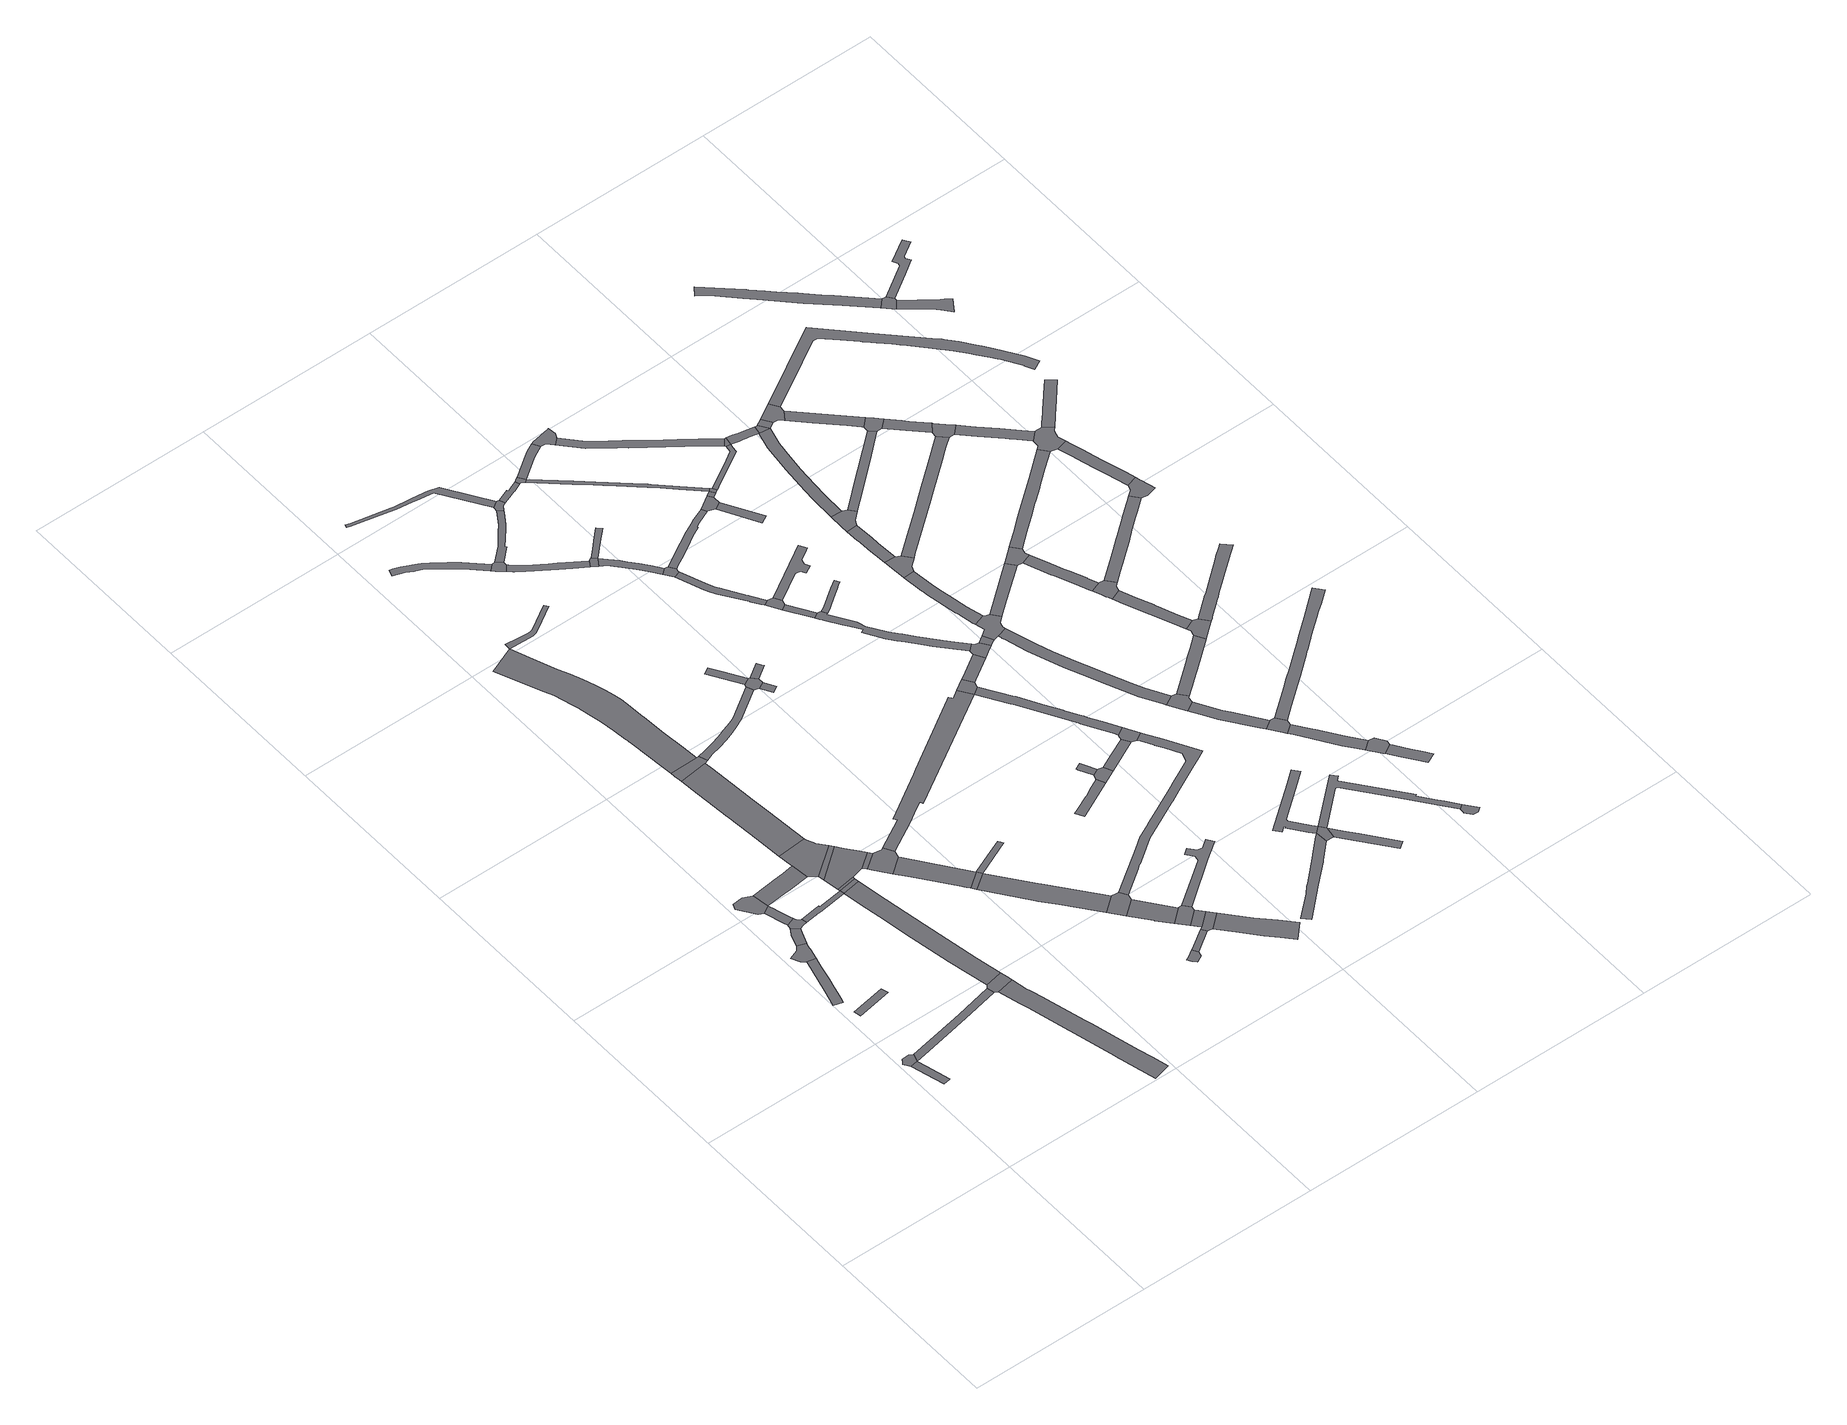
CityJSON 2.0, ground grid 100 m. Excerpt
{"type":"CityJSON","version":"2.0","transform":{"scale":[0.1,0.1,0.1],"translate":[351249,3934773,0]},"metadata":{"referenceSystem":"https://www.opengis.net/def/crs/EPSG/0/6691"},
"CityObjects":{
"road1":{"type":"Road","attributes":{"RoadStructureAttribute.sectionType":"1"},"geometry":[{"type":"MultiSurface","lod":"1","boundaries":[[[0,1,2,3,4,5,6]]]}]},
"road2":{"type":"Road","geometry":[{"type":"MultiSurface","lod":"1","boundaries":[[[7,8,9,6,5,10,11]]]}]},
"road3":{"type":"Road","attributes":{"RoadStructureAttribute.sectionType":"1"},"geometry":[{"type":"MultiSurface","lod":"1","boundaries":[[[12,13,14,15,16,17,18,19,20,21,22,23,24]]]}]},
"road4":{"type":"Road","attributes":{"RoadStructureAttribute.sectionType":"1"},"geometry":[{"type":"MultiSurface","lod":"1","boundaries":[[[25,26,27,28]]]}]},
"road5":{"type":"Road","geometry":[{"type":"MultiSurface","lod":"1","boundaries":[[[29,30,31,32,33,24,23,34,35,36,37]]]}]},
"road6":{"type":"Road","attributes":{"RoadStructureAttribute.sectionType":"1"},"geometry":[{"type":"MultiSurface","lod":"1","boundaries":[[[38,39,40,10,5,41,42,43,44]]]}]},
"road7":{"type":"Road","attributes":{"RoadStructureAttribute.sectionType":"1"},"geometry":[{"type":"MultiSurface","lod":"1","boundaries":[[[45,46,47,48,49,50,51,29,37]]]}]},
"road8":{"type":"Road","geometry":[{"type":"MultiSurface","lod":"1","boundaries":[[[52,53,54,55,56,57,58]]]}]},
"road9":{"type":"Road","attributes":{"RoadStructureAttribute.sectionType":"1"},"geometry":[{"type":"MultiSurface","lod":"1","boundaries":[[[59,60,61,62,63,64,65,66,52,58]]]}]},
"road10":{"type":"Road","geometry":[{"type":"MultiSurface","lod":"1","boundaries":[[[67,68,63,62,48,47,69,70,71]]]}]},
"road11":{"type":"Road","attributes":{"RoadStructureAttribute.sectionType":"1"},"geometry":[{"type":"MultiSurface","lod":"1","boundaries":[[[72,73,74,53,52,75,76,77,78]]]}]},
"road12":{"type":"Road","attributes":{"RoadStructureAttribute.sectionType":"1"},"geometry":[{"type":"MultiSurface","lod":"1","boundaries":[[[79,80,81,67,71,82,83,84,85,86,87,88,89]]]}]},
"road13":{"type":"Road","attributes":{"function":"3","RoadStructureAttribute.sectionType":"1"},"geometry":[{"type":"MultiSurface","lod":"1","boundaries":[[[90,91,92,93,94,95,96,97,98,99,100,101,102,103,104,105,106,107]]]}]},
"road14":{"type":"Road","geometry":[{"type":"MultiSurface","lod":"1","boundaries":[[[101,100,108,109,110,38,44]]]}]},
"road15":{"type":"Road","attributes":{"function":"3","RoadStructureAttribute.sectionType":"1"},"geometry":[{"type":"MultiSurface","lod":"1","boundaries":[[[111,112,113,114,110,109,115,116,117,118,88]]]}]},
"road16":{"type":"Road","geometry":[{"type":"MultiSurface","lod":"1","boundaries":[[[119,89,88,118]]]}]},
"road17":{"type":"Road","attributes":{"function":"3","RoadStructureAttribute.sectionType":"1"},"geometry":[{"type":"MultiSurface","lod":"1","boundaries":[[[120,121,89,119,122,123]]]}]},
"road18":{"type":"Road","geometry":[{"type":"MultiSurface","lod":"1","boundaries":[[[124,125,126,127,128,129,78,77,130,131,132,133]]]}]},
"road19":{"type":"Road","attributes":{"function":"3","RoadStructureAttribute.sectionType":"1"},"geometry":[{"type":"MultiSurface","lod":"1","boundaries":[[[134,133,132,135,136]]]}]},
"road20":{"type":"Road","attributes":{"function":"3","RoadStructureAttribute.sectionType":"1"},"geometry":[{"type":"MultiSurface","lod":"1","boundaries":[[[137,138,139,140,134,136,141,120,123]]]}]},
"road21":{"type":"Road","attributes":{"function":"3","RoadStructureAttribute.sectionType":"1"},"geometry":[{"type":"MultiSurface","lod":"1","boundaries":[[[142,143,144,145,146,147,128,127,148,149,150,151,152,153]]]}]},
"road22":{"type":"Road","attributes":{"function":"3","RoadStructureAttribute.sectionType":"1"},"geometry":[{"type":"MultiSurface","lod":"1","boundaries":[[[154,138,137,155]]]}]},
"road23":{"type":"Road","geometry":[{"type":"MultiSurface","lod":"1","boundaries":[[[156,157,158,159,160,161,162,142,153]]]}]},
"road24":{"type":"Road","geometry":[{"type":"MultiSurface","lod":"1","boundaries":[[[163,164,165,166,167,168,154,155]]]}]},
"road25":{"type":"Road","attributes":{"function":"3","RoadStructureAttribute.sectionType":"1"},"geometry":[{"type":"MultiSurface","lod":"1","boundaries":[[[158,169,170,171,172,173,174,175,176,177,178,179,180,181,182,183,184,185,186,187,188,189,190,191,192,193,194,184,195,196,197,198,199,200,201,202,203,204,205,206,207,208,209,159]]]}]},
"road26":{"type":"Road","attributes":{"function":"3","RoadStructureAttribute.sectionType":"1"},"geometry":[{"type":"MultiSurface","lod":"1","boundaries":[[[164,210,211,212,213,214,215,216,165]]]}]},
"road27":{"type":"Road","geometry":[{"type":"MultiSurface","lod":"1","boundaries":[[[217,218,214,213]]]}]},
"road28":{"type":"Road","attributes":{"function":"3","RoadStructureAttribute.sectionType":"1"},"geometry":[{"type":"MultiSurface","lod":"1","boundaries":[[[219,220,221,222,223,224,225,226,227,218,217]]]}]},
"road29":{"type":"Road","attributes":{"RoadStructureAttribute.sectionType":"1"},"geometry":[{"type":"MultiSurface","lod":"1","boundaries":[[[228,229,230,231,214,218]]]}]},
"road30":{"type":"Road","attributes":{"RoadStructureAttribute.sectionType":"1"},"geometry":[{"type":"MultiSurface","lod":"1","boundaries":[[[232,233,234,235,236,237,238,157,156,239,240,241,242,243,244,245]]]}]},
"road31":{"type":"Road","geometry":[{"type":"MultiSurface","lod":"1","boundaries":[[[246,247,248,249,250,251,252,253]]]}]},
"road32":{"type":"Road","attributes":{"RoadStructureAttribute.sectionType":"1"},"geometry":[{"type":"MultiSurface","lod":"1","boundaries":[[[254,255,256,257,258,259,260,261,262,263,264,265,266,267,268,269,270,271,272,273,274,275,276]]]}]},
"road33":{"type":"Road","geometry":[{"type":"MultiSurface","lod":"1","boundaries":[[[277,278,279,280,281,224,223]]]}]},
"road34":{"type":"Road","attributes":{"RoadStructureAttribute.sectionType":"1"},"geometry":[{"type":"MultiSurface","lod":"1","boundaries":[[[282,247,246,283,284]]]}]},
"road35":{"type":"Road","attributes":{"function":"3","RoadStructureAttribute.sectionType":"1"},"geometry":[{"type":"MultiSurface","lod":"1","boundaries":[[[285,278,277,286,287,288]]]}]},
"road36":{"type":"Road","geometry":[{"type":"MultiSurface","lod":"1","boundaries":[[[285,288,289,290,291,292]]]}]},
"road37":{"type":"Road","geometry":[{"type":"MultiSurface","lod":"1","boundaries":[[[293,294,295,266,265,296,297,298,299,300]]]}]},
"road38":{"type":"Road","attributes":{"function":"3","RoadStructureAttribute.sectionType":"1"},"geometry":[{"type":"MultiSurface","lod":"1","boundaries":[[[290,289,301,302]]]}]},
"road39":{"type":"Road","geometry":[{"type":"MultiSurface","lod":"1","boundaries":[[[283,303,304,305,302,301,306,284]]]}]},
"road40":{"type":"Road","attributes":{"RoadStructureAttribute.sectionType":"1"},"geometry":[{"type":"MultiSurface","lod":"1","boundaries":[[[307,308,309,310,311,312]]]}]},
"road41":{"type":"Road","geometry":[{"type":"MultiSurface","lod":"1","boundaries":[[[311,232,245,313,314,315,316,312]]]}]},
"road42":{"type":"Road","attributes":{"RoadStructureAttribute.sectionType":"1"},"geometry":[{"type":"MultiSurface","lod":"1","boundaries":[[[317,318,319,320,321,322,323,324,325,326,327,328,167,166,329,330,331,332,333,334]]]}]},
"road43":{"type":"Road","attributes":{"RoadStructureAttribute.sectionType":"1"},"geometry":[{"type":"MultiSurface","lod":"1","boundaries":[[[335,336,337,338,339,340,341,342,343,344,345,346,347,348,349,350,351,352,353,354,355,356]]]}]},
"road44":{"type":"Road","attributes":{"RoadStructureAttribute.sectionType":"1"},"geometry":[{"type":"MultiSurface","lod":"1","boundaries":[[[357,358,314,313]]]}]},
"road45":{"type":"Road","attributes":{"function":"3","RoadStructureAttribute.sectionType":"1"},"geometry":[{"type":"MultiSurface","lod":"1","boundaries":[[[359,360,361,304,303,362,363,364,365,366]]]}]},
"road46":{"type":"Road","attributes":{"RoadStructureAttribute.sectionType":"1"},"geometry":[{"type":"MultiSurface","lod":"1","boundaries":[[[367,368,369,370,371,372,373,374,375,376,377,378,379,380,381,382,293,300]]]}]},
"road47":{"type":"Road","attributes":{"RoadStructureAttribute.sectionType":"1"},"geometry":[{"type":"MultiSurface","lod":"1","boundaries":[[[315,383,384,385,316]]]}]},
"road48":{"type":"Road","attributes":{"RoadStructureAttribute.sectionType":"1"},"geometry":[{"type":"MultiSurface","lod":"1","boundaries":[[[386,387,388,389,295,294,390,391,392,393,394,395,396,397,398,399,400]]]}]},
"road49":{"type":"Road","geometry":[{"type":"MultiSurface","lod":"1","boundaries":[[[291,401,402,403,404,405,406,407,408,409,410,411,412,413,292]]]}]},
"road50":{"type":"Road","geometry":[{"type":"MultiSurface","lod":"1","boundaries":[[[414,415,376,375,416,417]]]}]},
"road51":{"type":"Road","geometry":[{"type":"MultiSurface","lod":"1","boundaries":[[[399,418,419,420,356,355,421,400]]]}]},
"road52":{"type":"Road","attributes":{"RoadStructureAttribute.sectionType":"1"},"geometry":[{"type":"MultiSurface","lod":"1","boundaries":[[[422,423,424,425,426,427,428,429,430,431]]]}]},
"road53":{"type":"Road","attributes":{"RoadStructureAttribute.sectionType":"1"},"geometry":[{"type":"MultiSurface","lod":"1","boundaries":[[[416,432,433,434,435,436,437,438,439,440,441,442,443,444,417]]]}]},
"road54":{"type":"Road","attributes":{"RoadStructureAttribute.sectionType":"1"},"geometry":[{"type":"MultiSurface","lod":"1","boundaries":[[[445,446,447,448,449,414,417]]]}]},
"road55":{"type":"Road","attributes":{"RoadStructureAttribute.sectionType":"1"},"geometry":[{"type":"MultiSurface","lod":"1","boundaries":[[[419,450,451,452,453,454,455,456,457,458,420]]]}]},
"road56":{"type":"Road","geometry":[{"type":"MultiSurface","lod":"1","boundaries":[[[459,460,461,462,439,438,463]]]}]},
"road57":{"type":"Road","attributes":{"RoadStructureAttribute.sectionType":"1"},"geometry":[{"type":"MultiSurface","lod":"1","boundaries":[[[464,465,466,467,468,469,470,471,472,473,474,475,476,477,478,479,480,481,482,483,484,485,280,279,486,487,488,489,490,491,492,493,494,495,496,497,498,499,500,501,502]]]}]},
"road58":{"type":"Road","attributes":{"RoadStructureAttribute.sectionType":"1"},"geometry":[{"type":"MultiSurface","lod":"1","boundaries":[[[503,504,505,506,507,508,509,510,511,512,513,514,515,516,517,518,459,463]]]}]},
"road59":{"type":"Road","attributes":{"RoadStructureAttribute.sectionType":"1"},"geometry":[{"type":"MultiSurface","lod":"1","boundaries":[[[519,520,521,522,523,524]]]}]},
"road60":{"type":"Road","geometry":[{"type":"MultiSurface","lod":"1","boundaries":[[[525,519,524,422,431,526]]]}]},
"road61":{"type":"Road","geometry":[{"type":"MultiSurface","lod":"1","boundaries":[[[527,528,454,453,529,530,531]]]}]},
"road62":{"type":"Road","attributes":{"RoadStructureAttribute.sectionType":"1"},"geometry":[{"type":"MultiSurface","lod":"1","boundaries":[[[532,533,534,535,536,537,538,539,540,541,542,543,544]]]}]},
"road63":{"type":"Road","geometry":[{"type":"MultiSurface","lod":"1","boundaries":[[[545,546,547,511,510,548]]]}]},
"road64":{"type":"Road","geometry":[{"type":"MultiSurface","lod":"1","boundaries":[[[549,550,551,545,548]]]}]},
"road65":{"type":"Road","geometry":[{"type":"MultiSurface","lod":"1","boundaries":[[[552,317,334,553,554,555]]]}]},
"road66":{"type":"Road","attributes":{"RoadStructureAttribute.sectionType":"1"},"geometry":[{"type":"MultiSurface","lod":"1","boundaries":[[[556,557,558,559,560,561,562,563,564,565,527,531]]]}]},
"road67":{"type":"Road","attributes":{"RoadStructureAttribute.sectionType":"1"},"geometry":[{"type":"MultiSurface","lod":"1","boundaries":[[[461,566,567,568,569,570,571,572,573,574,575,576,577,578,579,462]]]}]},
"road68":{"type":"Road","attributes":{"RoadStructureAttribute.sectionType":"1"},"geometry":[{"type":"MultiSurface","lod":"1","boundaries":[[[580,581,582,525,526]]]}]},
"road69":{"type":"Road","attributes":{"RoadStructureAttribute.sectionType":"1"},"geometry":[{"type":"MultiSurface","lod":"1","boundaries":[[[583,584,585,586,587,588,589,590,591,592,593,594,595,596,597,598,599,600,601,602,553,334]]]}]},
"road70":{"type":"Road","attributes":{"RoadStructureAttribute.sectionType":"1"},"geometry":[{"type":"MultiSurface","lod":"1","boundaries":[[[603,550,549,604,605,606,607,608,609,610,611,612,613,614,615,616,617,618,619,620,621,622,623,624,625,626,627,628,629,630]]]}]},
"road71":{"type":"Road","attributes":{"RoadStructureAttribute.sectionType":"1"},"geometry":[{"type":"MultiSurface","lod":"1","boundaries":[[[631,632,633,634,635,636,637,638,603,630]]]}]},
"road72":{"type":"Road","attributes":{"RoadStructureAttribute.sectionType":"1"},"geometry":[{"type":"MultiSurface","lod":"1","boundaries":[[[639,640,641,552,555,642,643]]]}]},
"road73":{"type":"Road","attributes":{"RoadStructureAttribute.sectionType":"1"},"geometry":[{"type":"MultiSurface","lod":"1","boundaries":[[[546,644,645,646,647,648,649,650,651,652,653,547]]]}]},
"road74":{"type":"Road","attributes":{"RoadStructureAttribute.sectionType":"1"},"geometry":[{"type":"MultiSurface","lod":"1","boundaries":[[[530,654,655,656,657,658,659,660,661,662,663,664,665,666,667,668,669,670,671,672,531]]]}]},
"road75":{"type":"Road","geometry":[{"type":"MultiSurface","lod":"1","boundaries":[[[673,544,543,674,675]]]}]},
"road76":{"type":"Road","geometry":[{"type":"MultiSurface","lod":"1","boundaries":[[[501,676,677,678,591,590,679,581,580,502]]]}]},
"road77":{"type":"Road","geometry":[{"type":"MultiSurface","lod":"1","boundaries":[[[680,681,560,559,682,683,684,685,686]]]}]},
"road78":{"type":"Road","attributes":{"RoadStructureAttribute.sectionType":"1"},"geometry":[{"type":"MultiSurface","lod":"1","boundaries":[[[673,687,688,689,690,691,692,693,694,695,696,697,698,699,544]]]}]},
"road79":{"type":"Road","geometry":[{"type":"MultiSurface","lod":"1","boundaries":[[[700,701,617,616,639,643,702,703,704]]]}]},
"road80":{"type":"Road","attributes":{"RoadStructureAttribute.sectionType":"1"},"geometry":[{"type":"MultiSurface","lod":"1","boundaries":[[[674,705,706,707,708,709,675]]]}]},
"road81":{"type":"Road","geometry":[{"type":"MultiSurface","lod":"1","boundaries":[[[710,711,575,574,712,713,714]]]}]},
"road82":{"type":"Road","attributes":{"RoadStructureAttribute.sectionType":"1"},"geometry":[{"type":"MultiSurface","lod":"1","boundaries":[[[715,716,717,700,704]]]}]},
"road83":{"type":"Road","attributes":{"RoadStructureAttribute.sectionType":"1"},"geometry":[{"type":"MultiSurface","lod":"1","boundaries":[[[713,718,719,714]]]}]},
"road84":{"type":"Road","attributes":{"RoadStructureAttribute.sectionType":"1"},"geometry":[{"type":"MultiSurface","lod":"1","boundaries":[[[664,711,710,720]]]}]},
"road85":{"type":"Road","geometry":[{"type":"MultiSurface","lod":"1","boundaries":[[[721,722,723,665,664,720]]]}]},
"road86":{"type":"Road","geometry":[{"type":"MultiSurface","lod":"1","boundaries":[[[724,725,726,727,728,729,730,731,717,716,732,733]]]}]},
"road87":{"type":"Road","attributes":{"RoadStructureAttribute.sectionType":"1"},"geometry":[{"type":"MultiSurface","lod":"1","boundaries":[[[734,735,736,737,738,739,740,741,730,729,742,743,744,745,746,747,748]]]}]},
"road88":{"type":"Road","attributes":{"RoadStructureAttribute.sectionType":"1"},"geometry":[{"type":"MultiSurface","lod":"1","boundaries":[[[749,750,751,752,753,754,755,756,757,758,759,760,733,732,761,762,763,764,765,766,767,768,769,770,771,772]]]}]},
"road89":{"type":"Road","attributes":{"RoadStructureAttribute.sectionType":"1"},"geometry":[{"type":"MultiSurface","lod":"1","boundaries":[[[773,774,775,776,777,778,779,780,781,782,684,683,783,784,785,786,787,788,789,790,791,792,793]]]}]},
"road90":{"type":"Road","geometry":[{"type":"MultiSurface","lod":"1","boundaries":[[[794,795,796,797,798,799,800,801,802,803,804,805,673,675,806,807,808,809,810,811,812,813,814]]]}]},
"road91":{"type":"Road","geometry":[{"type":"MultiSurface","lod":"1","boundaries":[[[815,816,817,818,819,820,734,748]]]}]},
"road92":{"type":"Road","geometry":[{"type":"MultiSurface","lod":"1","boundaries":[[[821,822,823,824,825,826,749,772]]]}]},
"road93":{"type":"Road","attributes":{"RoadStructureAttribute.sectionType":"1"},"geometry":[{"type":"MultiSurface","lod":"1","boundaries":[[[827,828,829,830,819,818,831,832,833,834]]]}]},
"road94":{"type":"Road","attributes":{"RoadStructureAttribute.sectionType":"1"},"geometry":[{"type":"MultiSurface","lod":"1","boundaries":[[[835,836,837,838,723,722,839,840,841,842,843,844,845,846,847,848]]]}]},
"road95":{"type":"Road","attributes":{"RoadStructureAttribute.sectionType":"1"},"geometry":[{"type":"MultiSurface","lod":"1","boundaries":[[[849,850,851,823,822,852,853,854,855]]]}]},
"road96":{"type":"Road","geometry":[{"type":"MultiSurface","lod":"1","boundaries":[[[856,857,834,833,858,859,860,861,862,863]]]}]},
"road97":{"type":"Road","attributes":{"RoadStructureAttribute.sectionType":"1"},"geometry":[{"type":"MultiSurface","lod":"1","boundaries":[[[864,865,727,726,866,867,868]]]}]},
"road98":{"type":"Road","geometry":[{"type":"MultiSurface","lod":"1","boundaries":[[[869,870,849,855,871,872,873]]]}]},
"road99":{"type":"Road","geometry":[{"type":"MultiSurface","lod":"1","boundaries":[[[792,874,835,848,875,793]]]}]},
"road100":{"type":"Road","attributes":{"RoadStructureAttribute.sectionType":"1"},"geometry":[{"type":"MultiSurface","lod":"1","boundaries":[[[862,876,877,878,879,880,881,882,883,884,885,886,887,888,889,890,891,863]]]}]},
"road101":{"type":"Road","attributes":{"RoadStructureAttribute.sectionType":"1"},"geometry":[{"type":"MultiSurface","lod":"1","boundaries":[[[872,892,893,894,895,896,897,898,899,873]]]}]},
"road102":{"type":"Road","geometry":[{"type":"MultiSurface","lod":"1","boundaries":[[[814,813,900,901,902,903,904]]]}]},
"road103":{"type":"Road","attributes":{"RoadStructureAttribute.sectionType":"1"},"geometry":[{"type":"MultiSurface","lod":"1","boundaries":[[[905,906,907,908,826,825,909,910,911,912,913]]]}]},
"road104":{"type":"Road","attributes":{"RoadStructureAttribute.sectionType":"1"},"geometry":[{"type":"MultiSurface","lod":"1","boundaries":[[[914,915,916,917,918,919,920,883,921,922,923,924,925,875,848]]]}]},
"road105":{"type":"Road","geometry":[{"type":"MultiSurface","lod":"1","boundaries":[[[926,927,896,895,928,929,930,931]]]}]},
"road106":{"type":"Road","geometry":[{"type":"MultiSurface","lod":"1","boundaries":[[[932,933,934,935,936,937,864,868,938,939]]]}]},
"road107":{"type":"Road","geometry":[{"type":"MultiSurface","lod":"1","boundaries":[[[882,940,941,921,883]]]}]},
"road108":{"type":"Road","attributes":{"RoadStructureAttribute.sectionType":"1"},"geometry":[{"type":"MultiSurface","lod":"1","boundaries":[[[929,942,943,944,945,946,947,948,949,930]]]}]},
"road109":{"type":"Road","attributes":{"RoadStructureAttribute.sectionType":"1"},"geometry":[{"type":"MultiSurface","lod":"1","boundaries":[[[950,951,940,882]]]}]},
"road110":{"type":"Road","attributes":{"RoadStructureAttribute.sectionType":"1"},"geometry":[{"type":"MultiSurface","lod":"1","boundaries":[[[938,952,953,954,955,956,957,958,959,960,961,962,963,964,939]]]}]},
"road111":{"type":"Road","attributes":{"RoadStructureAttribute.sectionType":"1"},"geometry":[{"type":"MultiSurface","lod":"1","boundaries":[[[965,966,967,968,860,859,969,970,971,972,973,974,975]]]}]},
"road112":{"type":"Road","geometry":[{"type":"MultiSurface","lod":"1","boundaries":[[[976,977,978,979,958,957,980,981,982,983]]]}]},
"road113":{"type":"Road","attributes":{"RoadStructureAttribute.sectionType":"1"},"geometry":[{"type":"MultiSurface","lod":"1","boundaries":[[[984,985,986,987,988,989,990,817,816,991,992,993,994,995,996,997,998]]]}]},
"road114":{"type":"Road","attributes":{"RoadStructureAttribute.sectionType":"1"},"geometry":[{"type":"MultiSurface","lod":"1","boundaries":[[[999,1000,1001,1002,1003,1004,1005,1006,1007,1008,1009,1010,976,983]]]}]},
"road115":{"type":"Road","geometry":[{"type":"MultiSurface","lod":"1","boundaries":[[[1011,1012,1013,1014,951,950,1015,1016]]]}]},
"road116":{"type":"Road","geometry":[{"type":"MultiSurface","lod":"1","boundaries":[[[912,1017,1018,1019,1020,1004,1003,1021,1022,913]]]}]},
"road117":{"type":"Road","attributes":{"RoadStructureAttribute.sectionType":"1"},"geometry":[{"type":"MultiSurface","lod":"1","boundaries":[[[1023,1024,1025,1026,1027,1011,1016]]]}]},
"road118":{"type":"Road","attributes":{"RoadStructureAttribute.sectionType":"1"},"geometry":[{"type":"MultiSurface","lod":"1","boundaries":[[[1028,1029,1030,1031,1032,1033,1034,1035,870,869,1036,1037,1038,1039,1040,1041,1042,1043,1044,1045,1046,1047,1048,1049,1050,1051,1052,1053,1054,1055]]]}]},
"road119":{"type":"Road","geometry":[{"type":"MultiSurface","lod":"1","boundaries":[[[1056,1057,1058,1059,1060,1027,1026,965,975]]]}]},
"road120":{"type":"Road","attributes":{"RoadStructureAttribute.sectionType":"1"},"geometry":[{"type":"MultiSurface","lod":"1","boundaries":[[[1061,1062,1063,1064,1065,1066,1067,1068,934,933,1069,1070,1071,1072,1073,1074,1075,1076,1077,1078,1079]]]}]},
"road121":{"type":"Road","attributes":{"RoadStructureAttribute.sectionType":"1"},"geometry":[{"type":"MultiSurface","lod":"1","boundaries":[[[1080,1081,1082,1083,1084,1085,1086,1087,1088,1089,1090,1091,1092,1093,1094,1095,1096,1097,1098,1099,1100,1101,979,978]]]}]},
"road122":{"type":"Road","attributes":{"RoadStructureAttribute.sectionType":"1"},"geometry":[{"type":"MultiSurface","lod":"1","boundaries":[[[1019,1102,1103,1104,1105,1106,1107,1108,1109,1110,1111,1112,1113,1114,1115,1116,1117,1118,1119,1120,1121,1122,1020]]]}]},
"road123":{"type":"Road","attributes":{"RoadStructureAttribute.sectionType":"1"},"geometry":[{"type":"MultiSurface","lod":"1","boundaries":[[[1056,1123,1124,1125,1126,1127,1128,1129,1130,1131,1057]]]}]},
"road124":{"type":"Road","geometry":[{"type":"MultiSurface","lod":"1","boundaries":[[[1132,1133,1134,1135,1136,1125,1124,984,998]]]}]},
"road125":{"type":"Road","attributes":{"RoadStructureAttribute.sectionType":"1"},"geometry":[{"type":"MultiSurface","lod":"1","boundaries":[[[1137,1138,1139,1140,1141,1133,1132,1142,1143,1144,1145,1146,1147,1148]]]}]},
"road126":{"type":"Road","attributes":{"RoadStructureAttribute.sectionType":"1"},"geometry":[{"type":"MultiSurface","lod":"1","boundaries":[[[1149,1150,1151,1152,1153,1154,1155,1156,1157,1158,1159,1160,1161,1162,1013,1012,1163,1164,1165,1166,1167,1168,1169,1170,1171,1172,1173,1174,1175,1176,1177,1178,1179,1180,1181,1182,1183,1184,1185,1186,1187,1188,1189,1190,1191,1192,1193,1194,1195,1196,1197,1198,1199,1200]]]}]},
"road127":{"type":"Road","geometry":[{"type":"MultiSurface","lod":"1","boundaries":[[[1201,1202,1203,1204,1205,1206,1207,1208,1209,1091,1090]]]}]},
"road128":{"type":"Road","geometry":[{"type":"MultiSurface","lod":"1","boundaries":[[[1210,1137,1148,1211,1079,1078,1212,1213,1214,1215,1216]]]}]},
"road129":{"type":"Road","attributes":{"RoadStructureAttribute.sectionType":"1"},"geometry":[{"type":"MultiSurface","lod":"1","boundaries":[[[1205,1217,1218,1219,1220,1221,1222,1223,1213,1212,1224,1225,1226,1227,1228,1229,1206]]]}]},
"road130":{"type":"Road","attributes":{"RoadStructureAttribute.sectionType":"1"},"geometry":[{"type":"MultiSurface","lod":"1","boundaries":[[[1230,1231,1232,1233,1234,1235,1236,1237,1238,1239,1240,1241,1242,1243,1244,1245,1246,1247,1248,1249,1250,1251]]]}]},
"road131":{"type":"Road","attributes":{"RoadStructureAttribute.sectionType":"1"},"geometry":[{"type":"MultiSurface","lod":"1","boundaries":[[[1252,1253,1254,1255,1256,1257,1258,1259,1260,1261,1210,1216]]]}]},
"road132":{"type":"Road","geometry":[{"type":"MultiSurface","lod":"1","boundaries":[[[1262,1263,1238,1237,1264,1265,1266]]]}]},
"road133":{"type":"Road","attributes":{"RoadStructureAttribute.sectionType":"1"},"geometry":[{"type":"MultiSurface","lod":"1","boundaries":[[[1265,1267,1268,1269,1270,1271,1272,1273,1274,1275,1276,1277,1278,1279,1266]]]}]},
"road134":{"type":"Road","attributes":{"RoadStructureAttribute.sectionType":"1"},"geometry":[{"type":"MultiSurface","lod":"1","boundaries":[[[1262,1280,1281,1282,1283,1284,1285,1286,1287,1288,1289,1290,1263]]]}]}
},
"vertices":[
[81,655,0],[95,601,0],[132,609,0],[134,610,0],[99,746,0],[86,793,0],[45,786,0],
[41,847,0],[30,831,0],[23,821,0],[100,837,0],[81,849,0],
[78,1595,0],[35,1428,0],[31,1413,0],[4,1316,0],[53,1302,0],[61,1332,0],[63,1337,0],[81,1403,0],[96,1459,0],[113,1532,0],[119,1557,0],[130,1598,0],[82,1610,0],
[255,1219,0],[244,1256,0],[54,1221,0],[61,1183,0],
[109,1717,0],[108,1715,0],[89,1693,0],[38,1674,0],[60,1628,0],[146,1664,0],[146,1666,0],[150,1681,0],[156,1701,0],
[633,948,0],[428,903,0],[367,891,0],[172,810,0],[369,850,0],[436,864,0],[643,909,0],
[171,1744,0],[179,1765,0],[192,1790,0],[155,1821,0],[134,1791,0],[133,1788,0],[118,1746,0],
[163,2001,0],[151,2092,0],[103,2115,0],[42,2108,0],[32,2079,0],[94,1987,0],[120,1973,0],
[122,1966,0],[152,1871,0],[156,1860,0],[160,1849,0],[206,1865,0],[199,1887,0],[176,1957,0],[175,1960,0],
[234,1834,0],[212,1846,0],[194,1793,0],[215,1801,0],[238,1804,0],
[349,2117,0],[291,2110,0],[248,2104,0],[271,2011,0],[312,2015,0],[422,2028,0],[411,2125,0],
[349,1843,0],[348,1852,0],[331,1849,0],[300,1812,0],[305,1813,0],[311,1814,0],[322,1815,0],[331,1817,0],[332,1817,0],[490,1838,0],[486,1862,0],
[958,126,0],[938,201,0],[932,226,0],[912,301,0],[870,471,0],[861,504,0],[803,724,0],[800,734,0],[778,814,0],[773,833,0],[756,917,0],[660,898,0],[692,780,0],[705,729,0],[828,240,0],[829,236,0],[887,10,0],[982,34,0],
[751,945,0],[743,984,0],[645,965,0],
[507,1733,0],[526,1620,0],[560,1420,0],[599,1190,0],[714,1131,0],[659,1450,0],[618,1688,0],[592,1855,0],
[588,1879,0],
[485,1876,0],[487,1863,0],[586,1890,0],[586,1893,0],
[586,2171,0],[581,2182,0],[571,2202,0],[563,2226,0],[404,2212,0],[407,2176,0],[425,2029,0],[426,2028,0],[464,1997,0],[625,2120,0],
[642,2098,0],[468,1977,0],[470,1966,0],
[656,1911,0],[738,1973,0],[714,2004,0],[670,2062,0],[480,1908,0],
[347,2868,0],[356,2760,0],[361,2703,0],[373,2558,0],[374,2550,0],[390,2364,0],[547,2408,0],[543,2453,0],[532,2572,0],[521,2709,0],[509,2840,0],[505,2889,0],
[754,1952,0],[672,1890,0],
[525,2896,0],[508,2942,0],[494,2940,0],[340,2938,0],[342,2914,0],[345,2882,0],[346,2868,0],
[684,1874,0],[746,1793,0],[834,1860,0],[842,1899,0],[813,1950,0],[801,1943,0],
[487,3033,0],[475,3175,0],[466,3298,0],[465,3301,0],[462,3338,0],[459,3390,0],[452,3451,0],[443,3495,0],[431,3546,0],[418,3595,0],[403,3640,0],[387,3682,0],[368,3727,0],[341,3787,0],[287,3929,0],[249,4028,0],[387,4025,0],[410,4028,0],[433,4042,0],[562,4124,0],[547,4144,0],[408,4057,0],[396,4052,0],[377,4051,0],[331,4056,0],[253,4064,0],[99,3965,0],[206,3712,0],[225,3667,0],[237,3625,0],[256,3556,0],[262,3535,0],[276,3472,0],[292,3398,0],[304,3316,0],[311,3241,0],[313,3229,0],[314,3218,0],[314,3212,0],[326,3090,0],[333,3017,0],
[800,1722,0],[940,1537,0],[961,1509,0],[972,1494,0],[1057,1557,0],[1047,1570,0],[842,1849,0],
[990,1470,0],[1074,1531,0],
[1153,1248,0],[1166,1230,0],[1228,1153,0],[1341,1009,0],[1367,976,0],[1453,1043,0],[1410,1098,0],[1255,1296,0],[1226,1333,0],
[1273,1621,0],[1264,1636,0],[1257,1647,0],[1166,1606,0],
[957,3146,0],[787,3033,0],[753,3017,0],[705,2999,0],[658,2981,0],[606,2966,0],[553,2952,0],[565,2911,0],[620,2926,0],[673,2941,0],[723,2959,0],[756,2974,0],[809,3000,0],[973,3109,0],
[1548,510,0],[1530,540,0],[1490,515,0],[1471,506,0],[1484,481,0],[1500,468,0],[1502,463,0],[1540,481,0],
[112,4733,0],[174,4712,0],[213,4692,0],[218,4690,0],[250,4675,0],[281,4655,0],[327,4620,0],[345,4606,0],[391,4568,0],[400,4559,0],[469,4492,0],[492,4470,0],[520,4499,0],[418,4598,0],[384,4627,0],[376,4633,0],[370,4638,0],[304,4687,0],[270,4710,0],[256,4717,0],[180,4753,0],[143,4765,0],[125,4771,0],
[1426,901,0],[1510,968,0],[1518,1000,0],[1493,1038,0],[1483,1039,0],
[1532,540,0],[1661,587,0],[1644,614,0],
[1648,788,0],[1510,795,0],[1511,793,0],[1572,723,0],
[1621,666,0],[1697,731,0],[1701,752,0],[1671,790,0],
[571,4453,0],[571,4473,0],[540,4499,0],[497,4464,0],[499,4463,0],[508,4454,0],[532,4434,0],[545,4422,0],
[1657,624,0],[1733,690,0],
[1691,583,0],[1768,649,0],[1755,664,0],[1648,616,0],
[930,3296,0],[894,3355,0],[860,3334,0],[909,3252,0],[962,3164,0],[998,3183,0],
[1000,3101,0],[1036,3119,0],[1034,3149,0],[1008,3180,0],
[1710,2512,0],[1676,2490,0],[1665,2483,0],[1660,2492,0],[1652,2504,0],[1637,2494,0],[1332,2297,0],[1246,2242,0],[1241,2239,0],[1219,2224,0],[967,2062,0],[979,2046,0],[1013,1996,0],[1063,2028,0],[1129,2069,0],[1138,2052,0],[1278,2140,0],[1756,2441,0],
[723,4898,0],[636,5033,0],[584,5048,0],[564,5050,0],[489,5060,0],[396,5071,0],[381,5074,0],[293,5092,0],[172,5116,0],[145,5124,0],[141,5106,0],[166,5100,0],[170,5099,0],[179,5097,0],[290,5074,0],[386,5053,0],[393,5051,0],[482,5040,0],[504,5037,0],[595,5023,0],[755,4775,0],[788,4798,0],
[1037,3040,0],[1071,3061,0],
[1961,436,0],[1922,476,0],[1882,518,0],[1762,498,0],[1849,398,0],[1902,341,0],[1956,282,0],[2033,360,0],
[571,4399,0],[576,4395,0],[613,4366,0],[616,4365,0],[713,4299,0],[736,4284,0],[745,4278,0],[801,4242,0],[869,4198,0],[891,4231,0],[770,4309,0],[767,4311,0],[732,4335,0],[639,4397,0],[597,4430,0],[578,4447,0],
[1110,3200,0],[1101,3213,0],[1088,3233,0],
[704,4674,0],[673,4638,0],[658,4620,0],[616,4570,0],[645,4542,0],[646,4543,0],[640,4548,0],[670,4584,0],[684,4599,0],[700,4618,0],[732,4657,0],[745,4676,0],[773,4720,0],[781,4731,0],[753,4749,0],
[1833,854,0],[1834,854,0],[1848,864,0],[1948,940,0],[2047,1010,0],[2021,1047,0],[1976,1014,0],[1947,1018,0],[1916,1057,0],[1884,1033,0],[1915,993,0],[1909,963,0],[1821,899,0],
[908,4240,0],[905,4238,0],[903,4176,0],[930,4218,0],
[796,4754,0],[816,4763,0],[804,4793,0],[756,4772,0],
[1861,1664,0],[1796,1631,0],[1762,1611,0],[1753,1607,0],[1680,1572,0],[1648,1557,0],[1672,1513,0],[1708,1531,0],[1799,1576,0],[1884,1619,0],
[920,4165,0],[934,4156,0],[971,4116,0],[995,4089,0],[1028,4048,0],[1061,4005,0],[1103,3947,0],[1133,3975,0],[1094,4029,0],[1060,4073,0],[1025,4115,0],[1001,4143,0],[963,4183,0],
[1006,4292,0],[1067,4351,0],[1045,4375,0],[987,4317,0],[950,4281,0],
[867,4783,0],[890,4792,0],[896,4794,0],[945,4815,0],[935,4838,0],[904,4825,0],[886,4817,0],[875,4813,0],[871,4820,0],
[1174,3913,0],[1171,3922,0],[1175,3935,0],[1152,3969,0],[1136,3900,0],
[2177,1722,0],[2210,1663,0],[2211,1660,0],[2221,1642,0],[2235,1618,0],[2279,1540,0],[2264,1492,0],[2200,1459,0],[2131,1424,0],[2108,1412,0],[2104,1409,0],[2072,1393,0],[2031,1372,0],[1936,1324,0],[1875,1293,0],[1859,1284,0],[1800,1254,0],[1795,1251,0],[1728,1204,0],[1693,1179,0],[1592,1107,0],[1590,1106,0],[1658,1099,0],[1677,1113,0],[1685,1118,0],[1742,1158,0],[1823,1215,0],[1902,1255,0],[2038,1324,0],[2052,1331,0],[2115,1364,0],[2255,1436,0],[2319,1469,0],[2364,1492,0],[2314,1580,0],[2264,1668,0],[2213,1757,0],[2209,1764,0],[2166,1737,0],
[1191,3749,0],[1207,3716,0],[1213,3707,0],[1220,3696,0],[1311,3559,0],[1313,3556,0],[1343,3511,0],[1352,3497,0],[1381,3514,0],[1335,3587,0],[1330,3593,0],[1328,3596,0],[1328,3597,0],[1255,3715,0],[1242,3735,0],[1228,3764,0],
[1906,1710,0],[1877,1770,0],[1866,1791,0],[1830,1773,0],[1834,1765,0],[1870,1692,0],
[1935,1701,0],[1958,1656,0],
[961,4856,0],[952,4850,0],[955,4819,0],[970,4807,0],[987,4819,0],
[2432,736,0],[2350,657,0],[2333,640,0],[2217,528,0],[2201,518,0],[2169,483,0],[2052,377,0],[2087,338,0],[2249,492,0],[2359,590,0],[2364,596,0],[2454,686,0],[2448,749,0],
[1427,3441,0],[1434,3470,0],[1410,3508,0],[1396,3423,0],
[1481,3287,0],[1510,3305,0],[1430,3436,0],
[1772,2552,0],[1798,2470,0],[1799,2475,0],[1806,2500,0],
[993,4823,0],[1093,4894,0],[1126,4916,0],[1169,4939,0],[1148,4979,0],[1102,4955,0],[1060,4925,0],[1016,4895,0],[1004,4886,0],[988,4875,0],
[1198,3949,0],[1249,3978,0],[1301,4008,0],[1370,4051,0],[1405,4069,0],[1419,4076,0],[1415,4082,0],[1441,4096,0],[1516,4129,0],[1503,4158,0],[1427,4125,0],[1407,4115,0],[1357,4089,0],[1223,4011,0],
[2137,1746,0],[2112,1789,0],[2021,1744,0],
[1853,2288,0],[1857,2282,0],[1991,2048,0],[2022,1994,0],[2028,1983,0],[2085,1884,0],[2110,1837,0],[2120,1818,0],[2163,1845,0],[2114,1932,0],[2078,1997,0],[2069,2013,0],[2058,2032,0],[2031,2078,0],[2022,2095,0],[2016,2105,0],[1970,2185,0],[1962,2199,0],[1899,2310,0],[1895,2316,0],
[1532,3299,0],[1494,3266,0],[1502,3254,0],[1507,3246,0],[1557,3172,0],[1577,3142,0],[1611,3088,0],[1594,3078,0],[1656,2976,0],[1691,2933,0],[1717,2901,0],[1763,2844,0],[1797,2800,0],[1914,2671,0],[1948,2701,0],[1906,2746,0],[1858,2800,0],[1848,2812,0],[1776,2900,0],[1736,2951,0],[1733,2954,0],[1694,3003,0],[1655,3064,0],[1632,3099,0],[1625,3129,0],[1620,3146,0],[1540,3268,0],[1548,3272,0],
[1579,3291,0],[1631,3330,0],[1680,3367,0],[1698,3380,0],[1717,3392,0],[1702,3415,0],[1659,3388,0],[1557,3312,0],
[1912,2642,0],[1811,2577,0],[1787,2562,0],[1821,2510,0],[1946,2589,0],
[1588,3565,0],[1617,3557,0],[1630,3534,0],[1674,3558,0],[1659,3584,0],[1666,3614,0],[1719,3646,0],[1734,3656,0],[1711,3694,0],[1669,3668,0],
[1136,4658,0],[1160,4637,0],[1163,4634,0],[1164,4633,0],[1208,4593,0],[1242,4562,0],[1252,4553,0],[1396,4424,0],[1419,4402,0],[1502,4321,0],[1602,4222,0],[1616,4237,0],[1515,4336,0],[1420,4429,0],[1409,4439,0],[1396,4451,0],[1270,4565,0],[1265,4569,0],[1149,4673,0],
[2481,780,0],[2495,683,0],[2506,748,0],
[2185,1806,0],[2183,1810,0],[2169,1835,0],[2115,1801,0],
[1267,5005,0],[1161,4985,0],[1199,4937,0],[1229,4905,0],[1261,4934,0],[1275,4961,0],[1270,5006,0],
[2461,806,0],[2392,896,0],[2393,910,0],[2576,1055,0],[2638,1104,0],[2610,1139,0],[2537,1081,0],[2301,894,0],[2328,859,0],[2358,882,0],[2364,874,0],[2356,868,0],[2425,779,0],
[1981,2683,0],[1960,2688,0],[1997,2622,0],[2002,2625,0],[2014,2633,0],
[2692,432,0],[2729,459,0],[2600,626,0],[2599,628,0],[2554,686,0],
[1595,4179,0],[1578,4207,0],[1520,4131,0],[1557,4118,0],[1596,4140,0],
[2037,2648,0],[2047,2654,0],[2020,2709,0],
[1671,3912,0],[1711,3934,0],
[1620,4195,0],
[1626,4199,0],[1638,4206,0],[1625,4228,0],
[2130,2692,0],[2136,2719,0],[2169,2746,0],[2132,2791,0],[2118,2796,0],[2103,2802,0],[2041,2784,0],[2056,2733,0],[2077,2660,0],[2134,2677,0],
[1968,3223,0],[1980,3108,0],[1980,3106,0],[1983,3079,0],[1983,3076,0],[2016,2899,0],[2019,2887,0],[2037,2797,0],[2079,2898,0],[2059,3006,0],[2052,3044,0],[2043,3091,0],[2041,3109,0],[2037,3147,0],[2028,3229,0],
[2468,1857,0],[2401,1975,0],[2373,2040,0],[2325,2153,0],[2320,2165,0],[2292,2230,0],[2278,2263,0],[2268,2286,0],[2247,2335,0],[2214,2426,0],[2183,2514,0],[2155,2607,0],[2082,2644,0],[2084,2637,0],[2088,2622,0],[2122,2502,0],[2123,2498,0],[2146,2434,0],[2191,2312,0],[2228,2225,0],[2270,2127,0],[2347,1946,0],[2408,1839,0],[2415,1827,0],
[1773,4513,0],[1704,4565,0],[1695,4572,0],[1589,4652,0],[1585,4655,0],[1564,4671,0],[1492,4727,0],[1439,4767,0],[1387,4806,0],[1355,4831,0],[1325,4798,0],[1443,4708,0],[1473,4685,0],[1485,4675,0],[1486,4675,0],[1542,4631,0],[1546,4628,0],[1554,4622,0],[1693,4517,0],[1839,4404,0],[1867,4440,0],
[3042,536,0],[3031,550,0],[3012,575,0],[2959,646,0],[2965,651,0],[2940,683,0],[2736,947,0],[2733,951,0],[2756,972,0],[2729,1001,0],[2698,973,0],[2503,799,0],[2696,918,0],[2709,916,0],[2913,654,0],[2936,623,0],[3010,528,0],[3012,525,0],[3017,518,0],[3069,451,0],[3093,469,0],
[2040,3259,0],[2084,3294,0],[2045,3341,0],[2019,3353,0],[1957,3357,0],[1963,3275,0],
[2441,1782,0],[2468,1735,0],[2521,1766,0],[2522,1795,0],[2534,1805,0],[2497,1851,0],
[1947,3546,0],[1948,3528,0],[1950,3473,0],[1951,3470,0],[2012,3474,0],[2010,3518,0],[2005,3623,0],[1944,3617,0],
[1844,4396,0],[1839,4358,0],[1789,4327,0],[1708,4277,0],[1652,4214,0],[1657,4218,0],[1719,4255,0],[1812,4311,0],[1813,4312,0],[1862,4341,0],[1862,4346,0],[1865,4368,0],[1867,4381,0],[1868,4393,0],
[2729,1448,0],[2619,1603,0],[2595,1637,0],[2515,1656,0],[2546,1603,0],[2664,1438,0],[2681,1414,0],
[1945,3736,0],[1943,3662,0],[2018,3651,0],[2062,3690,0],[2033,3724,0],[2010,3734,0],[2006,3736,0],[1945,3740,0],
[2391,3002,0],[2138,2796,0],[2229,2795,0],[2254,2815,0],[2429,2955,0],
[2792,1395,0],[2758,1445,0],[2729,1348,0],[2740,1333,0],[2787,1366,0],
[1844,4400,0],[1876,4439,0],
[2009,3874,0],[2019,4011,0],[2022,4063,0],[2025,4085,0],[2035,4156,0],[2049,4255,0],[2077,4357,0],[2015,4363,0],[2014,4359,0],[1989,4267,0],[1980,4195,0],[1969,4107,0],[1964,4065,0],[1958,3989,0],[1955,3944,0],[1950,3878,0],
[2759,1306,0],[2891,1108,0],[2926,1063,0],[2958,1021,0],[3006,1058,0],[2939,1152,0],[2857,1268,0],[2848,1281,0],
[3066,422,0],[3064,420,0],[3093,385,0],[3122,383,0],[3145,401,0],
[2725,2036,0],[2680,2000,0],[2649,1975,0],[2633,1962,0],[2608,1864,0],[2609,1866,0],[2666,1911,0],[2823,2037,0],[2792,2091,0],
[1874,4391,0],[1905,4385,0],[1913,4383,0],[1933,4380,0],[1950,4377,0],[1966,4374,0],[2009,4364,0],[2024,4408,0],[1970,4419,0],[1958,4421,0],[1941,4425,0],[1914,4432,0],
[3038,1054,0],[3009,1058,0],[3010,952,0],[3017,944,0],[3069,975,0],[3073,1003,0],
[2506,2993,0],[2513,3022,0],[2474,3069,0],[2461,3059,0],[2425,3029,0],[2417,3022,0],[2458,2949,0],[2514,2971,0],
[2041,4407,0],[2039,4405,0],
[3054,892,0],[3104,822,0],[3138,775,0],[3190,800,0],[3168,834,0],[3153,855,0],[3124,897,0],[3077,964,0],
[2110,4377,0],[2078,4429,0],
[2461,2943,0],[2515,2808,0],[2522,2792,0],[2573,2670,0],[2593,2621,0],[2599,2606,0],[2655,2630,0],[2632,2685,0],[2632,2687,0],[2595,2775,0],[2589,2788,0],[2587,2791,0],[2549,2885,0],
[2419,4057,0],[2229,3894,0],[2203,3871,0],[2041,3731,0],[2104,3726,0],[2119,3739,0],[2216,3822,0],[2217,3823,0],[2246,3848,0],[2336,3927,0],[2452,4028,0],
[2696,2532,0],[2705,2560,0],[2724,2576,0],[2684,2624,0],[2619,2559,0],[2627,2538,0],[2629,2533,0],[2639,2509,0],
[2646,3830,0],[2514,3722,0],[2393,3623,0],[2348,3587,0],[2265,3519,0],[2180,3451,0],[2174,3446,0],[2099,3307,0],[2237,3419,0],[2373,3530,0],[2418,3566,0],[2573,3693,0],[2621,3731,0],[2646,3752,0],[2691,3788,0],
[2663,2451,0],[2714,2329,0],[2717,2322,0],[2766,2204,0],[2790,2145,0],[2844,2168,0],[2816,2239,0],[2782,2322,0],[2771,2352,0],[2768,2360,0],[2730,2450,0],[2723,2467,0],
[2195,4402,0],[2198,4431,0],[2168,4483,0],[2156,4476,0],[2139,4374,0],[2160,4353,0],
[2843,2054,0],[2888,2091,0],[2911,2110,0],[2874,2159,0],[2800,2121,0],[2794,2097,0],
[2253,4259,0],[2367,4145,0],[2418,4094,0],[2422,4090,0],[2465,4131,0],
[3393,1964,0],[3265,1857,0],[3179,1786,0],[3130,1746,0],[3106,1727,0],[3001,1641,0],[2956,1605,0],[2910,1567,0],[2864,1454,0],[2873,1461,0],[2973,1543,0],[2989,1556,0],[3002,1566,0],[3005,1568,0],[3014,1576,0],[3104,1649,0],[3112,1656,0],[3136,1676,0],[3147,1685,0],[3178,1710,0],[3188,1721,0],[3204,1734,0],[3219,1746,0],[3311,1819,0],[3338,1841,0],[3380,1874,0],[3450,1930,0],[3410,1978,0],
[2483,4029,0],[2526,4070,0],[2508,4088,0],[2494,4103,0],[2478,4119,0],
[2919,3433,0],[2864,3388,0],[2838,3366,0],[2818,3350,0],[2659,3220,0],[2623,3191,0],[2546,3128,0],[2539,3122,0],[2597,3091,0],[2597,3092,0],[2671,3152,0],[2709,3184,0],[2740,3209,0],[2752,3219,0],[2819,3273,0],[2822,3276,0],[2913,3350,0],[3002,3422,0],[2963,3469,0],
[2778,2621,0],[2779,2622,0],[2845,2675,0],[2848,2678,0],[2931,2746,0],[2955,2767,0],[2961,2771,0],[2978,2786,0],[3046,2842,0],[3079,2868,0],[3149,2925,0],[3112,2971,0],[3083,2948,0],[3075,2942,0],[3018,2896,0],[2980,2865,0],[2955,2844,0],[2927,2822,0],[2909,2808,0],[2887,2790,0],[2884,2787,0],[2804,2720,0],
[2926,2122,0],[2927,2123,0],[2941,2135,0],[2999,2182,0],[3021,2200,0],[3032,2209,0],[3050,2224,0],[3126,2287,0],[3129,2289,0],[3186,2336,0],[3204,2350,0],[3209,2354,0],[3221,2364,0],[3294,2422,0],[3251,2466,0],[3230,2449,0],[3186,2416,0],[3172,2403,0],[3082,2330,0],[3000,2262,0],[2991,2255,0],
[2563,3947,0],[2649,3860,0],[2685,3908,0],[2678,3916,0],[2670,3923,0],[2657,3937,0],[2608,3986,0],[2596,3998,0],[2586,4009,0],
[2721,3787,0],[2763,3829,0],[2752,3839,0],[2749,3843,0],[2688,3905,0],
[3027,3565,0],[2981,3610,0],[2908,3684,0],[2830,3761,0],[2795,3797,0],[2799,3708,0],[2803,3705,0],[2823,3685,0],[2892,3615,0],[2906,3601,0],[2912,3595,0],[2983,3523,0],
[3291,3967,0],[3206,4098,0],[3174,4144,0],[3158,4167,0],[3107,4233,0],[3062,4286,0],[3056,4295,0],[3024,4328,0],[2811,4544,0],[2609,4750,0],[2603,4746,0],[2587,4736,0],[2586,4736,0],[2381,4612,0],[2390,4548,0],[2419,4566,0],[2455,4588,0],[2521,4628,0],[2532,4635,0],[2581,4664,0],[2609,4662,0],[2685,4586,0],[2751,4521,0],[2758,4514,0],[2769,4503,0],[2775,4497,0],[2777,4495,0],[2786,4486,0],[2798,4474,0],[2805,4467,0],[2856,4416,0],[2860,4412,0],[2883,4389,0],[2905,4366,0],[2945,4322,0],[2974,4289,0],[3012,4247,0],[3028,4230,0],[3031,4226,0],[3041,4216,0],[3054,4202,0],[3098,4143,0],[3119,4115,0],[3161,4060,0],[3181,4033,0],[3185,4028,0],[3205,3997,0],[3241,3940,0],[3250,3922,0],[3250,3920,0],[3274,3873,0],[3326,3899,0],
[3181,2917,0],[3239,2933,0],[3218,3010,0],[3217,3013,0],[3210,3041,0],[3151,3025,0],[3147,3012,0],[3142,2996,0],[3133,2988,0],
[3067,3565,0],[2981,3484,0],[3041,3412,0],[3100,3428,0],[3088,3470,0],[3099,3510,0],[3117,3531,0],
[3195,3097,0],[3184,3135,0],[3159,3223,0],[3134,3313,0],[3131,3320,0],[3109,3396,0],[3108,3402,0],[3066,3324,0],[3068,3316,0],[3097,3212,0],[3111,3163,0],[3119,3134,0],[3130,3098,0],
[2331,5233,0],[2340,5227,0],[2404,5171,0],[2496,5079,0],[2544,5031,0],[2697,4877,0],[2829,4751,0],[2958,4627,0],[2999,4669,0],[2836,4827,0],[2815,4847,0],[2732,4929,0],[2725,4935,0],[2717,4943,0],[2716,4944,0],[2643,5014,0],[2605,5052,0],[2549,5107,0],[2543,5113,0],[2503,5150,0],[2434,5216,0],[2364,5278,0],
[3201,3626,0],[3222,3649,0],[3228,3655,0],[3312,3754,0],[3268,3792,0],[3208,3723,0],[3202,3717,0],[3143,3650,0],[3127,3633,0],[3086,3586,0],
[3048,4633,0],[3022,4667,0],[2996,4590,0],[3011,4578,0],[3047,4621,0],
[3048,4547,0],[3053,4542,0],[3098,4508,0],[3141,4471,0],[3156,4458,0],[3170,4441,0],[3210,4393,0],[3258,4462,0],[3235,4478,0],[3226,4484,0],[3211,4495,0],[3125,4558,0],[3073,4596,0],
[3181,4723,0],[3227,4753,0],[3260,4776,0],[3245,4802,0],[3249,4815,0],[3330,4867,0],[3309,4901,0],[3186,4823,0],[3200,4798,0],[3196,4786,0],[3194,4780,0]
]}
